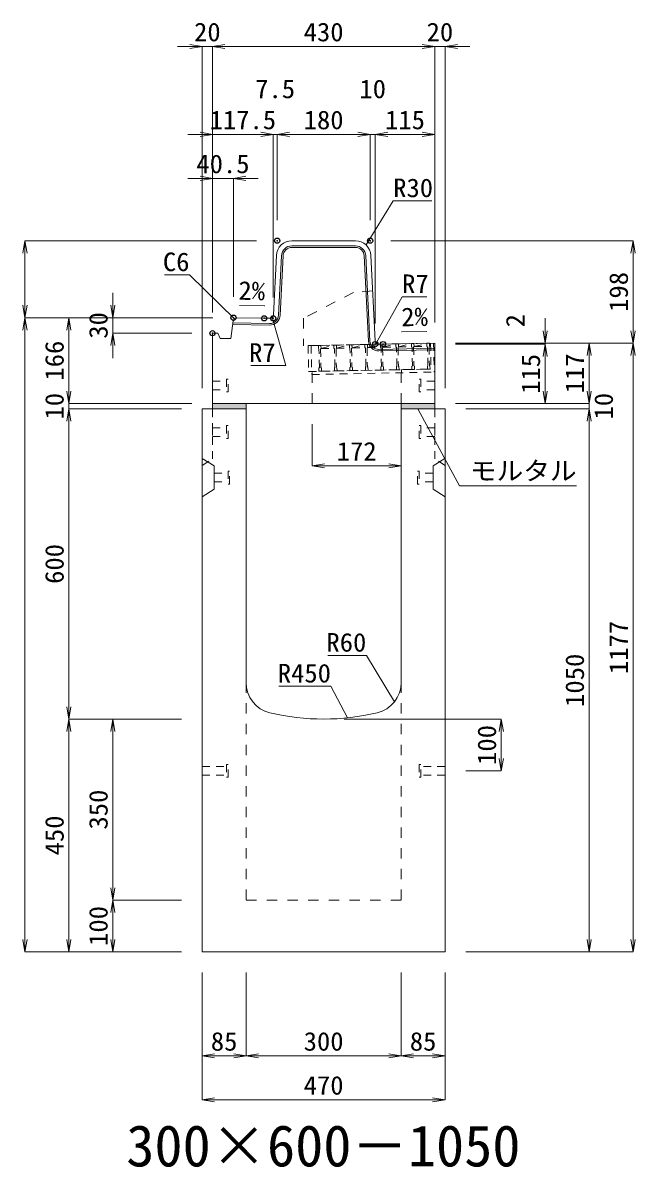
# Model space of a CAD drawing. Units: millimetres at full size. Extents: x -22536 to 51867, y -19720 to 38340.
# Drawn here: x 7818 to 9003, y -15186 to -12974 of the extents above; entities that cross this region are included whole.
import ezdxf
from ezdxf.enums import TextEntityAlignment as Align

# ---------------------------------------------------------------- set-up
doc = ezdxf.new("R2010")
doc.units = ezdxf.units.MM
doc.header["$LTSCALE"] = 20
doc.header["$PDMODE"] = 32
doc.header["$PDSIZE"] = 10
doc.linetypes.add('USER1', pattern=[2, 1, -1])
doc.linetypes.add('USER2', pattern=[1.35, 0.75, -0.6])
for name, color, linetype, lineweight in [('インサート', 3, 'USER2', 9), ('グレーチング', 7, 'USER2', 5), ('モルタル', 7, 'Continuous', 9), ('受枠', 3, 'USER2', 9), ('寸法線', 7, 'Continuous', 13), ('引出線', 4, 'Continuous', 13), ('本体', 2, 'Continuous', 13), ('目地', 132, 'Continuous', 5)]:
    doc.layers.add(name, color=color, linetype=linetype, lineweight=lineweight)
doc.layers.add('作業エリア', color=11, linetype='Continuous')
doc.layers.add('文字', color=7, linetype='Continuous')
doc.styles.add('ＭＳ 明朝', font='')
doc.styles.get('ＭＳ 明朝').set_extended_font_data('MS Mincho')

# ---------------------------------------------------------------- blocks, each defined once
blk = doc.blocks.new('open_arrow')
at = {"color": 0, "linetype": 'Continuous', "lineweight": -2}
blk.add_lwpolyline([(7.5, 1.25), (0, 0), (7.5, -1.25)], dxfattribs=at)

msp = doc.modelspace()

# ---------------------------------------------------------------- hatches: boundary and pattern name
at = {"layer": 'モルタル'}
for points in [[(8250, -13720), (8250, -13710), (8185, -13710), (8185, -13720)], [(8615, -13720), (8615, -13710), (8550, -13710), (8550, -13720)]]:
    msp.add_hatch(color=256, dxfattribs=at).paths.add_polyline_path(points)

# ---------------------------------------------------------------- linework, layer by layer
at = {"layer": 'インサート'}
for p, q in [((8185, -13666.5), (8212, -13666.5)), ((8185, -13666.5), (8185, -13683.5)), ((8215, -13662.5), (8212, -13662.5)), ((8212, -13662.5), (8212, -13687.5)), ((8215, -13687.5), (8215, -13662.5)), ((8585, -13662.5), (8588, -13662.5)), ((8585, -13687.5), (8585, -13662.5)), ((8588, -13662.5), (8588, -13687.5)), ((8615, -13666.5), (8588, -13666.5)), ((8615, -13666.5), (8615, -13683.5)), ((8185, -13683.5), (8212, -13683.5)), ((8212, -13687.5), (8215, -13687.5)), ((8588, -13687.5), (8585, -13687.5)), ((8615, -13683.5), (8588, -13683.5)), ((8185, -13756.5), (8212, -13756.5)), ((8185, -13756.5), (8185, -13773.5)), ((8215, -13752.5), (8212, -13752.5)), ((8212, -13752.5), (8212, -13777.5)), ((8215, -13777.5), (8215, -13752.5)), ((8585, -13752.5), (8588, -13752.5)), ((8585, -13777.5), (8585, -13752.5)), ((8588, -13752.5), (8588, -13777.5)), ((8615, -13756.5), (8588, -13756.5)), ((8615, -13756.5), (8615, -13773.5)), ((8185, -13773.5), (8212, -13773.5)), ((8212, -13777.5), (8215, -13777.5)), ((8588, -13777.5), (8585, -13777.5)), ((8615, -13773.5), (8588, -13773.5)), ((8188.2, -13844.5), (8215.2, -13844.5)), ((8188.2, -13844.5), (8188.2, -13861.5)), ((8218.2, -13840.5), (8215.2, -13840.5)), ((8215.2, -13840.5), (8215.2, -13865.5)), ((8218.2, -13865.5), (8218.2, -13840.5)), ((8581.8, -13840.5), (8584.8, -13840.5)), ((8581.8, -13865.5), (8581.8, -13840.5)), ((8584.8, -13840.5), (8584.8, -13865.5)), ((8611.8, -13844.5), (8584.8, -13844.5)), ((8611.8, -13844.5), (8611.8, -13861.5)), ((8188.2, -13861.5), (8215.2, -13861.5)), ((8215.2, -13865.5), (8218.2, -13865.5)), ((8584.8, -13865.5), (8581.8, -13865.5)), ((8611.8, -13861.5), (8584.8, -13861.5)), ((8165, -14411.5), (8212, -14411.5)), ((8165, -14411.5), (8165, -14428.5)), ((8215, -14407.5), (8212, -14407.5)), ((8212, -14407.5), (8212, -14432.5)), ((8215, -14432.5), (8215, -14407.5)), ((8588, -14407.5), (8585, -14407.5)), ((8585, -14407.5), (8585, -14432.5)), ((8588, -14432.5), (8588, -14407.5)), ((8635, -14411.5), (8588, -14411.5)), ((8635, -14428.5), (8635, -14411.5)), ((8165, -14428.5), (8212, -14428.5)), ((8212, -14432.5), (8215, -14432.5)), ((8585, -14432.5), (8588, -14432.5)), ((8635, -14428.5), (8588, -14428.5))]:
    msp.add_line(p, q, dxfattribs=at)
at = {"layer": 'グレーチング'}
for p, q in [((8389.92, -13597.5), (8604.88, -13593.2)), ((8395.04, -13603.4), (8419.92, -13596.9)), ((8395.04, -13603.4), (8420.04, -13602.9)), ((8425.04, -13602.8), (8449.91, -13596.3)), ((8425.04, -13602.8), (8450.03, -13602.3)), ((8455.03, -13602.2), (8479.91, -13595.7)), ((8455.03, -13602.2), (8480.03, -13601.7)), ((8485.03, -13601.6), (8509.9, -13595.1)), ((8485.03, -13601.6), (8510.02, -13601.1)), ((8515.02, -13601), (8539.89, -13594.5)), ((8515.02, -13601), (8540.01, -13600.5)), ((8545.01, -13600.4), (8569.89, -13593.9)), ((8545.01, -13600.4), (8570.01, -13599.9)), ((8575.01, -13599.8), (8599.88, -13593.3)), ((8575.01, -13599.8), (8600, -13599.3)), ((8390.92, -13647.49), (8605.88, -13643.19))]:
    msp.add_line(p, q, dxfattribs=at)
for points in [[(8389.92, -13597.5), (8394.92, -13597.4), (8395.04, -13603.4), (8394.06, -13604.42), (8394.78, -13640.41), (8395.8, -13641.39), (8395.92, -13647.39), (8390.92, -13647.49), (8390.8, -13641.49), (8391.78, -13640.47), (8391.06, -13604.48), (8390.04, -13603.5)], [(8419.92, -13596.9), (8424.92, -13596.8), (8425.04, -13602.8), (8424.06, -13603.82), (8424.78, -13639.81), (8425.8, -13640.79), (8425.92, -13646.79), (8420.92, -13646.89), (8420.8, -13640.89), (8421.78, -13639.87), (8421.06, -13603.88), (8420.04, -13602.9)], [(8449.91, -13596.3), (8454.91, -13596.2), (8455.03, -13602.2), (8454.05, -13603.22), (8454.77, -13639.21), (8455.79, -13640.19), (8455.91, -13646.19), (8450.91, -13646.29), (8450.79, -13640.29), (8451.77, -13639.27), (8451.05, -13603.28), (8450.03, -13602.3)], [(8479.91, -13595.7), (8484.91, -13595.6), (8485.03, -13601.6), (8484.05, -13602.62), (8484.77, -13638.61), (8485.79, -13639.59), (8485.91, -13645.59), (8480.91, -13645.69), (8480.79, -13639.69), (8481.77, -13638.67), (8481.05, -13602.68), (8480.03, -13601.7)], [(8509.9, -13595.1), (8514.9, -13595), (8515.02, -13601), (8514.04, -13602.02), (8514.76, -13638.01), (8515.78, -13638.99), (8515.9, -13644.99), (8510.9, -13645.09), (8510.78, -13639.09), (8511.76, -13638.07), (8511.04, -13602.08), (8510.02, -13601.1)], [(8539.89, -13594.5), (8544.89, -13594.4), (8545.01, -13600.4), (8544.03, -13601.42), (8544.75, -13637.41), (8545.77, -13638.39), (8545.89, -13644.39), (8540.89, -13644.49), (8540.77, -13638.49), (8541.75, -13637.47), (8541.03, -13601.48), (8540.01, -13600.5)], [(8569.89, -13593.9), (8574.89, -13593.8), (8575.01, -13599.8), (8574.03, -13600.82), (8574.75, -13636.81), (8575.77, -13637.79), (8575.89, -13643.79), (8570.89, -13643.89), (8570.77, -13637.89), (8571.75, -13636.87), (8571.03, -13600.88), (8570.01, -13599.9)], [(8599.88, -13593.3), (8604.88, -13593.2), (8605, -13599.2), (8604.02, -13600.22), (8604.74, -13636.21), (8605.76, -13637.19), (8605.88, -13643.19), (8600.88, -13643.29), (8600.76, -13637.29), (8601.74, -13636.27), (8601.02, -13600.28), (8600, -13599.3)]]:
    msp.add_lwpolyline(points, close=True, dxfattribs=at)
at = {"layer": 'モルタル'}
for points in [[(8185, -13710), (8250, -13710), (8250, -13720), (8185, -13720)], [(8550, -13710), (8615, -13710), (8615, -13720), (8550, -13720)]]:
    msp.add_lwpolyline(points, close=True, dxfattribs=at)
at = {"layer": '作業エリア'}
for p in [(8310, -13395), (8490, -13395), (8225.5, -13543.81), (8285, -13545), (8302.5, -13545), (8185, -13573.81), (8500, -13595), (8515, -13595)]:
    msp.add_point(p, dxfattribs=at)
at = {"layer": '受枠'}
for p, q in [((8369.93, -13597.9), (8612.88, -13593.04)), ((8369.93, -13597.9), (8370.93, -13647.89)), ((8375.93, -13597.78), (8377.05, -13653.77)), ((8606.88, -13593.16), (8607.88, -13643.15)), ((8612.88, -13593.04), (8614, -13649.03)), ((8370.93, -13647.89), (8607.88, -13643.15)), ((8377.05, -13653.77), (8614, -13649.03)), ((8550.89, -13644.29), (8551.01, -13650.29))]:
    msp.add_line(p, q, dxfattribs=at)
at = {"layer": '寸法線'}
for p, q in [((8233, -13019.42), (8117, -13019.42)), ((8165, -13680), (8165, -13019.42)), ((8185, -13019.42), (8615, -13019.42)), ((8185, -13533.81), (8185, -13019.42)), ((8185, -13533.81), (8185, -13019.42)), ((8567, -13019.42), (8683, -13019.42)), ((8615, -13553), (8615, -13019.42)), ((8615, -13553), (8615, -13019.42)), ((8635, -13680), (8635, -13019.42)), ((8137, -13189.42), (8302.5, -13189.42)), ((8185, -13533.81), (8185, -13189.42)), ((8254.5, -13189.42), (8358, -13189.42)), ((8302.5, -13505), (8302.5, -13189.42)), ((8302.5, -13505), (8302.5, -13189.42)), ((8310, -13355), (8310, -13189.42)), ((8310, -13189.42), (8490, -13189.42)), ((8310, -13355), (8310, -13189.42)), ((8442, -13189.42), (8548, -13189.42)), ((8490, -13355), (8490, -13189.42)), ((8490, -13355), (8490, -13189.42)), ((8500, -13555), (8500, -13189.42)), ((8500, -13189.42), (8615, -13189.42)), ((8500, -13555), (8500, -13189.42)), ((8615, -13553), (8615, -13189.42)), ((8137, -13274.42), (8273.5, -13274.42)), ((8185, -13533.81), (8185, -13274.42)), ((8225.5, -13503.81), (8225.5, -13274.42)), ((7822.06, -13395), (7822.06, -13543.81)), ((8270, -13395), (7822.06, -13395)), ((8530, -13395), (8998.78, -13395)), ((8998.78, -13395), (8998.78, -13593)), ((7992.06, -13495.81), (7992.06, -13621.81)), ((8185.5, -13543.81), (7822.06, -13543.81)), ((7822.06, -14770), (7822.06, -13543.81)), ((8185.5, -13543.81), (7822.06, -13543.81)), ((7907.06, -13543.81), (7907.06, -13710)), ((8185.5, -13543.81), (7907.06, -13543.81)), ((8185.5, -13543.81), (7992.06, -13543.81)), ((8828.78, -13545), (8828.78, -13643)), ((8145, -13573.81), (7992.06, -13573.81)), ((8655, -13593), (8828.78, -13593)), ((8655, -13593), (8913.78, -13593)), ((8655, -13593), (8998.78, -13593)), ((8655, -13593), (8998.78, -13593)), ((8655, -13595), (8828.78, -13595)), ((8655, -13595), (8828.78, -13595)), ((8828.78, -13595), (8828.78, -13710)), ((8913.78, -13593), (8913.78, -13710)), ((8998.78, -13593), (8998.78, -14770)), ((7907.06, -13662), (7907.06, -13768)), ((8913.78, -13662), (8913.78, -13768)), ((8145, -13710), (7907.06, -13710)), ((8145, -13710), (7907.06, -13710)), ((8655, -13710), (8828.78, -13710)), ((8655, -13710), (8913.78, -13710)), ((8655, -13710), (8913.78, -13710)), ((8125, -13720), (7907.06, -13720)), ((7907.06, -13720), (7907.06, -14320)), ((8125, -13720), (7907.06, -13720)), ((8675, -13720), (8913.78, -13720)), ((8675, -13720), (8913.78, -13720)), ((8913.78, -13720), (8913.78, -14770)), ((8378, -13750), (8378, -13830.23)), ((8378, -13830.23), (8550, -13830.23)), ((8125, -14320), (7907.06, -14320)), ((7907.06, -14770), (7907.06, -14320)), ((8125, -14320), (7907.06, -14320)), ((7992.06, -14320), (7992.06, -14670)), ((8125, -14320), (7992.06, -14320)), ((8440, -14320), (8743.78, -14320)), ((8743.78, -14320), (8743.78, -14420)), ((8675, -14420), (8743.78, -14420)), ((8125, -14670), (7992.06, -14670)), ((7992.06, -14670), (7992.06, -14770)), ((8125, -14670), (7992.06, -14670)), ((8125, -14770), (7822.06, -14770)), ((8125, -14770), (7907.06, -14770)), ((8125, -14770), (7992.06, -14770)), ((8675, -14770), (8913.78, -14770)), ((8675, -14770), (8998.78, -14770)), ((8165, -14810), (8165, -14971.16)), ((8165, -14810), (8165, -15056.16)), ((8250, -14810), (8250, -14971.16)), ((8250, -14810), (8250, -14971.16)), ((8550, -14810), (8550, -14971.16)), ((8550, -14810), (8550, -14971.16)), ((8635, -14810), (8635, -14971.16)), ((8635, -14810), (8635, -15056.16)), ((8165, -14971.16), (8250, -14971.16)), ((8250, -14971.16), (8550, -14971.16)), ((8550, -14971.16), (8635, -14971.16)), ((8165, -15056.16), (8635, -15056.16))]:
    msp.add_line(p, q, dxfattribs=at)
at = {"layer": '引出線'}
for points in [[(8482.14, -13403.26), (8534.6, -13317.93), (8609.27, -13317.93)], [(8228.13, -13546.85), (8140.5, -13461.04), (8092.16, -13461.04)], [(8501.83, -13593.07), (8551.86, -13503.47), (8599.79, -13503.47)], [(8286.1, -13520.96), (8237.36, -13519.98), (8286.11, -13520.96)], [(8300.67, -13543.07), (8327.18, -13636.44), (8259.25, -13636.44)], [(8550.86, -13571.41), (8599.57, -13570.44), (8550.83, -13571.41)], [(8582.5, -13720), (8663.13, -13869.03), (8889.05, -13869.03)], [(8537.07, -14286.68), (8482.66, -14196.79), (8407.98, -14196.79)], [(8446.44, -14317.6), (8414.22, -14256.45), (8313.21, -14256.45)]]:
    msp.add_lwpolyline(points, dxfattribs=at)
at = {"layer": '本体'}
for p, q in [((8338.54, -13395), (8461.46, -13395)), ((8302.83, -13538.35), (8308.57, -13423.5)), ((8499.67, -13588.35), (8491.43, -13423.5)), ((8224.76, -13549.76), (8220.5, -13583.81)), ((8224.76, -13549.76), (8231.5, -13543.93)), ((8231.5, -13543.93), (8285, -13545)), ((8285, -13545), (8295.84, -13545)), ((8185, -13710), (8185, -13573.81)), ((8195, -13573.81), (8185, -13573.81)), ((8200, -13583.81), (8195, -13573.81)), ((8220.5, -13583.81), (8200, -13583.81)), ((8515, -13595), (8506.66, -13595)), ((8615, -13593), (8515, -13595)), ((8615, -13710), (8615, -13593)), ((8185, -13710), (8615, -13710)), ((8165, -13720), (8165, -14770)), ((8165, -13720), (8250, -13720)), ((8250, -13720), (8250, -14249.47)), ((8550, -13720), (8635, -13720)), ((8550, -13720), (8550, -14249.47)), ((8635, -13720), (8635, -14770)), ((8165, -14770), (8635, -14770))]:
    msp.add_line(p, q, dxfattribs=at)
at = {"layer": '本体', "linetype": 'USER1'}
for p, q in [((8458, -13495), (8361, -13545)), ((8494.85, -13492), (8458, -13495)), ((8361, -13545), (8361, -13598.08)), ((8515, -13595), (8361, -13598.08)), ((8378, -13710), (8378, -13647.75)), ((8550, -13710), (8550, -13644.31))]:
    msp.add_line(p, q, dxfattribs=at)
at = {"layer": '本体', "linetype": 'USER2', "lineweight": 9}
for p, q in [((8185, -13817), (8185, -13720)), ((8615, -13817), (8615, -13720)), ((8165, -13829.5), (8185, -13817)), ((8635, -13829.5), (8615, -13817))]:
    msp.add_line(p, q, dxfattribs=at)
at = {"layer": '本体', "lineweight": 9}
for p, q in [((8165, -13816), (8188.2, -13830.5)), ((8634.58, -13816.26), (8611.8, -13830.5)), ((8188.2, -13830.5), (8188.2, -13875.5)), ((8611.8, -13830.5), (8611.8, -13875.5)), ((8188.2, -13875.5), (8165, -13890)), ((8611.8, -13875.5), (8635, -13890))]:
    msp.add_line(p, q, dxfattribs=at)
at = {"layer": '本体', "linetype": 'USER1', "lineweight": 15}
for p, q in [((8250, -14249.47), (8250, -14670)), ((8550, -14249.47), (8550, -14670)), ((8250, -14670), (8550, -14670))]:
    msp.add_line(p, q, dxfattribs=at)
at = {"layer": '本体'}
for centre, radius, start, end in [((8338.54, -13425), 30, 90, 177.13759), ((8461.46, -13425), 30, 2.86241, 90), ((8295.84, -13538), 7, 270, 357.13759), ((8506.66, -13588), 7, 182.86241, 270), ((8310, -14249.47), 60, 180, 256.65764), ((8490, -14249.47), 60, 283.34236, 0), ((8400, -13870), 450, 256.65764, 283.34236)]:
    msp.add_arc(centre, radius, start, end, dxfattribs=at)
at = {"layer": '目地'}
for p, q in [((8338.54, -13405), (8461.46, -13405)), ((8312.81, -13539.06), (8318.56, -13424)), ((8315.81, -13539.21), (8321.56, -13424.15)), ((8338.54, -13408), (8461.46, -13408)), ((8478.44, -13424.15), (8486.69, -13589.16)), ((8481.44, -13424), (8489.69, -13589.01)), ((8223.88, -13556.78), (8295.43, -13558.21)), ((8224.25, -13553.79), (8295.49, -13555.21)), ((8507.01, -13605.16), (8615, -13603)), ((8507.07, -13608.16), (8615, -13606))]:
    msp.add_line(p, q, dxfattribs=at)
for centre, radius, start, end in [((8338.54, -13425), 20, 90, 177.13759), ((8461.46, -13425), 20, 2.86241, 90), ((8338.54, -13425), 17, 90, 177.13759), ((8461.46, -13425), 17, 2.86241, 90), ((8295.83, -13538.22), 20, 268.85424, 357.13759), ((8295.83, -13538.22), 17, 268.85424, 357.13759), ((8506.67, -13588.17), 20, 182.86241, 271.14576), ((8506.67, -13588.17), 17, 182.86241, 271.14576)]:
    msp.add_arc(centre, radius, start, end, dxfattribs=at)

# ---------------------------------------------------------------- block references
at = {"layer": '寸法線', "xscale": 3.2, "yscale": 3.2}
for p, rotation in [((8165, -13019.42), 180), ((8615, -13019.42), 180), ((8615, -13019.42), 180), ((8185, -13189.42), 180), ((8302.5, -13189.42), 180), ((8302.5, -13189.42), 180), ((8490, -13189.42), 180), ((8490, -13189.42), 180), ((8615, -13189.42), 180), ((8185, -13274.42), 180), ((7822.06, -13395), 270), ((8998.78, -13395), 270), ((7822.06, -13543.81), 90), ((7992.06, -13543.81), 90), ((7822.06, -13543.81), 270), ((7907.06, -13543.81), 270), ((7992.06, -13573.81), 270), ((8828.78, -13593), 90), ((8998.78, -13593), 90), ((8828.78, -13595), 270), ((8828.78, -13595), 270), ((8913.78, -13593), 270), ((8998.78, -13593), 270), ((7907.06, -13710), 90), ((7907.06, -13710), 90), ((8828.78, -13710), 90), ((8913.78, -13710), 90), ((8913.78, -13710), 90), ((7907.06, -13720), 270), ((7907.06, -13720), 270), ((8913.78, -13720), 270), ((8913.78, -13720), 270), ((8550, -13830.23), 180), ((7907.06, -14320), 90), ((7907.06, -14320), 270), ((7992.06, -14320), 270), ((8743.78, -14320), 270), ((8743.78, -14420), 90), ((7992.06, -14670), 90), ((7992.06, -14670), 270), ((7822.06, -14770), 90), ((7907.06, -14770), 90), ((7992.06, -14770), 90), ((8913.78, -14770), 90), ((8998.78, -14770), 90), ((8250, -14971.16), 180), ((8550, -14971.16), 180), ((8635, -14971.16), 180), ((8635, -15056.16), 180)]:
    msp.add_blockref('open_arrow', p, dxfattribs=dict(at, rotation=rotation))
for p in [(8185, -13019.42), (8185, -13019.42), (8635, -13019.42), (8310, -13189.42), (8310, -13189.42), (8500, -13189.42), (8500, -13189.42), (8225.5, -13274.42), (8378, -13830.23), (8165, -14971.16), (8250, -14971.16), (8550, -14971.16), (8165, -15056.16)]:
    msp.add_blockref('open_arrow', p, dxfattribs=at)
at = {"layer": '引出線', "xscale": 0.0533, "yscale": 0.0533}
for p, rotation in [((8482.14, -13403.26), 58.4), ((8286.1, -13520.96), 178.9), ((8228.13, -13546.85), 135.6), ((8300.67, -13543.07), 285.9), ((8550.86, -13571.41), 1.1), ((8501.83, -13593.07), 60.8), ((8582.5, -13720), 298.4), ((8537.07, -14286.68), 121.2), ((8446.44, -14317.6), 117.8)]:
    msp.add_blockref('open_arrow', p, dxfattribs=dict(at, rotation=rotation))

# ---------------------------------------------------------------- texts
at = {"layer": '寸法線', "style": 'ＭＳ 明朝', "width": 1.05}
for s, p in [('20', (8175, -12991.42)), ('430', (8400, -12991.42)), ('20', (8625, -12991.42)), ('7.5', (8306.25, -13101.42)), ('10', (8495, -13101.42)), ('117.5', (8243.75, -13161.42)), ('180', (8400, -13161.42)), ('115', (8557.5, -13161.42)), ('40.5', (8205.25, -13246.42)), ('172', (8464, -13802.23)), ('85', (8207.5, -14943.16)), ('300', (8400, -14943.16)), ('85', (8592.5, -14943.16)), ('470', (8400, -15028.16))]:
    msp.add_text(s, height=36.03, dxfattribs=at).set_placement(p, align=Align.MIDDLE_CENTER)
for s, p in [('198', (8970.78, -13494)), ('30', (7964.06, -13558.81)), ('2', (8770.78, -13549.66)), ('166', (7879.06, -13626.91)), ('115', (8800.78, -13652.5)), ('117', (8885.78, -13651.5)), ('10', (7879.06, -13715)), ('10', (8941.78, -13715)), ('600', (7879.06, -14020)), ('1177', (8970.78, -14181.5)), ('1050', (8885.78, -14245)), ('100', (8715.78, -14370)), ('350', (7964.06, -14495)), ('450', (7879.06, -14545)), ('100', (7964.06, -14720))]:
    msp.add_text(s, height=36.03, rotation=90, dxfattribs=at).set_placement(p, align=Align.MIDDLE_CENTER)
at = {"layer": '引出線', "style": 'ＭＳ 明朝', "width": 1.05}
for s, p in [('R30', (8534.6, -13274.73)), ('R7', (8551.86, -13460.27)), ('モルタル', (8683.13, -13821.92))]:
    msp.add_text(s, height=36.03, dxfattribs=at).set_placement(p, align=Align.TOP_LEFT)
for s, p in [('C6', (8140.5, -13417.84)), ('R7', (8307.18, -13593.24)), ('R60', (8482.66, -14153.59)), ('R450', (8414.22, -14213.25))]:
    msp.add_text(s, height=36.03, dxfattribs=at).set_placement(p, align=Align.TOP_RIGHT)
msp.add_text('2%', height=36.03, rotation=358.854, dxfattribs=at).set_placement((8287.05, -13474.06), align=Align.TOP_RIGHT)
msp.add_text('2%', height=36.03, rotation=1.146, dxfattribs=at).set_placement((8549.89, -13524.52), align=Align.TOP_LEFT)
at = {"layer": '文字', "style": 'ＭＳ 明朝'}
msp.add_text('300×600－1050', height=80.06, dxfattribs=at).set_placement((8399.52, -15144.97), align=Align.MIDDLE_CENTER)

doc.saveas('drawing.dxf')
